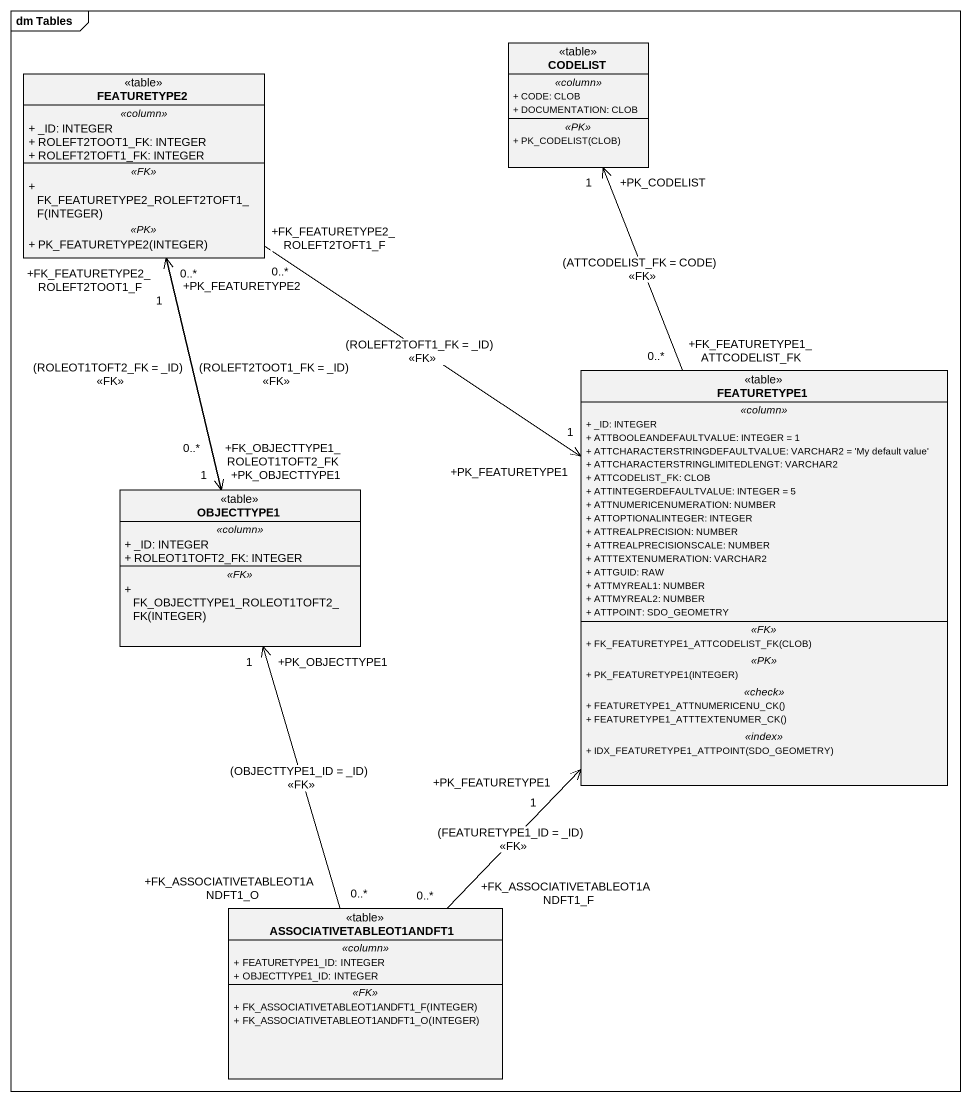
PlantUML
@startuml
mainframe dm Tables
hide circle
hide empty members
skinparam classAttributeIconSize 0
class CODELIST <<table>> {
  .. <<column>> ..
  + CODE: CLOB
  + DOCUMENTATION: CLOB
  .. <<PK>> ..
  + PK_CODELIST(CLOB)
}
class FEATURETYPE2 <<table>> {
  .. <<column>> ..
  + _ID: INTEGER
  + ROLEFT2TOOT1_FK: INTEGER
  + ROLEFT2TOFT1_FK: INTEGER
  .. <<FK>> ..
  + FK_FEATURETYPE2_ROLEFT2TOFT1_F(INTEGER)
  .. <<PK>> ..
  + PK_FEATURETYPE2(INTEGER)
}
class FEATURETYPE1 <<table>> {
  .. <<column>> ..
  + _ID: INTEGER
  + ATTBOOLEANDEFAULTVALUE: INTEGER = 1
  + ATTCHARACTERSTRINGDEFAULTVALUE: VARCHAR2 = 'My default value'
  + ATTCHARACTERSTRINGLIMITEDLENGT: VARCHAR2
  + ATTCODELIST_FK: CLOB
  + ATTINTEGERDEFAULTVALUE: INTEGER = 5
  + ATTNUMERICENUMERATION: NUMBER
  + ATTOPTIONALINTEGER: INTEGER
  + ATTREALPRECISION: NUMBER
  + ATTREALPRECISIONSCALE: NUMBER
  + ATTTEXTENUMERATION: VARCHAR2
  + ATTGUID: RAW
  + ATTMYREAL1: NUMBER
  + ATTMYREAL2: NUMBER
  + ATTPOINT: SDO_GEOMETRY
  .. <<FK>> ..
  + FK_FEATURETYPE1_ATTCODELIST_FK(CLOB)
  .. <<PK>> ..
  + PK_FEATURETYPE1(INTEGER)
  .. <<check>> ..
  + FEATURETYPE1_ATTNUMERICENU_CK()
  + FEATURETYPE1_ATTTEXTENUMER_CK()
  .. <<index>> ..
  + IDX_FEATURETYPE1_ATTPOINT(SDO_GEOMETRY)
}
class OBJECTTYPE1 <<table>> {
  .. <<column>> ..
  + _ID: INTEGER
  + ROLEOT1TOFT2_FK: INTEGER
  .. <<FK>> ..
  + FK_OBJECTTYPE1_ROLEOT1TOFT2_FK(INTEGER)
}
class ASSOCIATIVETABLEOT1ANDFT1 <<table>> {
  .. <<column>> ..
  + FEATURETYPE1_ID: INTEGER
  + OBJECTTYPE1_ID: INTEGER
  .. <<FK>> ..
  + FK_ASSOCIATIVETABLEOT1ANDFT1_F(INTEGER)
  + FK_ASSOCIATIVETABLEOT1ANDFT1_O(INTEGER)
}
FEATURETYPE2 "+FK_FEATURETYPE2_ROLEFT2TOFT1_F\n0..*" --> "+PK_FEATURETYPE1\n1" FEATURETYPE1 : (ROLEFT2TOFT1_FK = _ID)\n<<FK>>
FEATURETYPE2 "+FK_FEATURETYPE2_ROLEFT2TOOT1_F\n0..*" --> "+PK_OBJECTTYPE1\n1" OBJECTTYPE1 : (ROLEFT2TOOT1_FK = _ID)\n<<FK>>
FEATURETYPE1 "+FK_FEATURETYPE1_ATTCODELIST_FK\n0..*" -up-> "+PK_CODELIST\n1" CODELIST : (ATTCODELIST_FK = CODE)\n<<FK>>
OBJECTTYPE1 "+FK_OBJECTTYPE1_ROLEOT1TOFT2_FK\n0..*" -up-> "+PK_FEATURETYPE2\n1" FEATURETYPE2 : (ROLEOT1TOFT2_FK = _ID)\n<<FK>>
ASSOCIATIVETABLEOT1ANDFT1 "+FK_ASSOCIATIVETABLEOT1ANDFT1_F\n0..*" -up-> "+PK_FEATURETYPE1\n1" FEATURETYPE1 : (FEATURETYPE1_ID = _ID)\n<<FK>>
ASSOCIATIVETABLEOT1ANDFT1 "+FK_ASSOCIATIVETABLEOT1ANDFT1_O\n0..*" -up-> "+PK_OBJECTTYPE1\n1" OBJECTTYPE1 : (OBJECTTYPE1_ID = _ID)\n<<FK>>
@enduml
